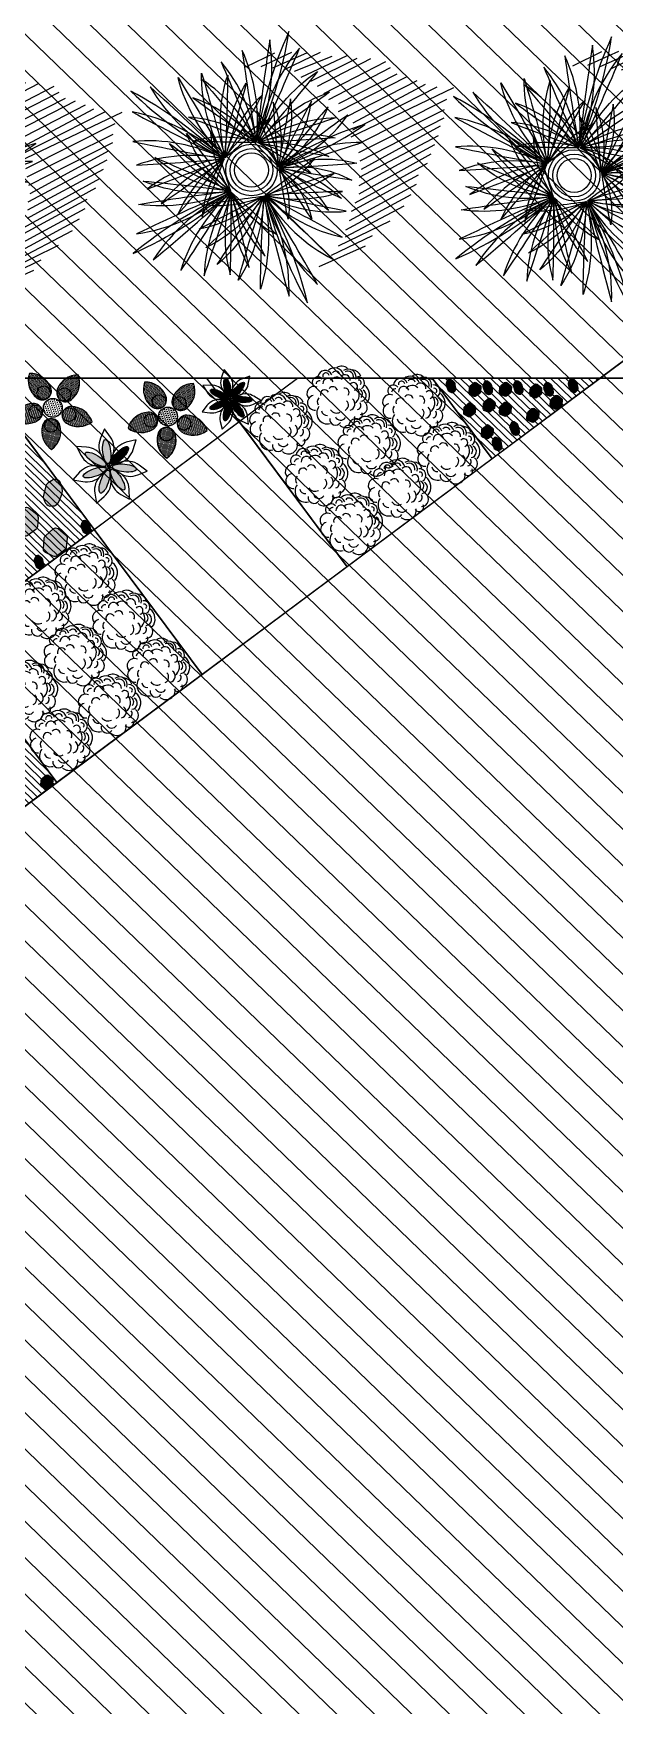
# Model space of a CAD drawing. Header units: millimetres. Extents: x 60.6 to 115.2, y 47.4 to 73.6.
# Drawn here: x 78.64 to 82.17, y 58.07 to 68.24 of the extents above; entities that cross this region are included whole.
import ezdxf

# ---------------------------------------------------------------- set-up
doc = ezdxf.new("R2010")
doc.units = ezdxf.units.MM
doc.layers.add('hatch 3', color=7, linetype='Continuous', true_color=0x57792a)
doc.layers.add('kamni', color=250, linetype='Continuous')
doc.layers.add('trees', color=118, linetype='Continuous')
doc.styles.get("Standard").update_dxf_attribs({"font": 'arial.ttf'})
pattern_1 = [(136, (-529.26526, -497.64566), (-0.110277016, -0.114195193), [])]
pattern_2 = [(136, (679.413598, -569.155775), (-0.0220554033, -0.0228390387), [])]
pattern_3 = [(0, (-555.04357, -382.48519), (0.02778125, 0.0555625), [0, -0.0555625])]
pattern_4 = [(72, (192.247137, -646.07223), (-0.0442581993, 0.0435912956), [0, -0.0555625])]
pattern_5 = [(144, (673.85884, -16.809406), (-0.0551343215, -0.0286215977), [0, -0.0555625])]
pattern_6 = [(216, (224.22053, 635.683446), (0.0101833147, -0.061280416), [0, -0.0555625])]
pattern_7 = [(288, (-535.28293, 409.68338), (0.061427956, -0.009251782), [0, -0.0555625])]

# ---------------------------------------------------------------- blocks, each defined once
blk = doc.blocks.new('f6')
at = {"true_color": 0x297dd6}
h = blk.add_hatch(dxfattribs=at)
h.set_pattern_fill('DOTS', color=152, scale=0.035, style=0)
h.set_pattern_definition(pattern_3)
edge = h.paths.add_edge_path()
edge.add_arc((0.758, 1.239), 1.166, 124.66641, 195.85073)
edge.add_arc((0.095, 1.042), 0.474, 194.83133, 345.16867)
edge.add_arc((-0.568, 1.239), 1.166, 344.14927, 415.33359)
h = blk.add_hatch(dxfattribs=at)
h.set_pattern_fill('DOTS', color=152, scale=0.035, angle=72, style=0)
h.set_pattern_definition(pattern_4)
edge = h.paths.add_edge_path()
edge.add_arc((-0.944, 1.104), 1.166, 196.66641, 267.85073)
edge.add_arc((-0.962, 0.413), 0.474, 266.83133, 417.16867)
edge.add_arc((-1.354, -0.157), 1.166, 56.14927, 127.33359)
h = blk.add_hatch()
h.set_pattern_fill('DOTS', color=6, scale=0.035, style=0)
h.set_pattern_definition(pattern_3)
edge = h.paths.add_edge_path()
edge.add_arc((0.095, 0.924), 0.356, 0, 360)
h = blk.add_hatch()
h.set_pattern_fill('DOTS', color=6, scale=0.035, angle=72, style=0)
h.set_pattern_definition(pattern_4)
edge = h.paths.add_edge_path()
edge.add_arc((-0.85, 0.376), 0.356, 0, 360)
at = {"true_color": 0xff4242}
h = blk.add_hatch(dxfattribs=at)
h.set_pattern_fill('DOTS', color=20, scale=0.07, style=0)
h.set_pattern_definition([(0, (-555.04357, -382.48519), (0.0555625, 0.111125), [0, -0.111125])])
edge = h.paths.add_edge_path()
edge.add_arc((0, 0), 0.499, 0, 360)
at = {"true_color": 0x297dd6}
h = blk.add_hatch(dxfattribs=at)
h.set_pattern_fill('DOTS', color=152, scale=0.035, angle=-72, style=0)
h.set_pattern_definition(pattern_7)
edge = h.paths.add_edge_path()
edge.add_arc((1.413, -0.338), 1.166, 52.66641, 123.85073)
edge.add_arc((1.021, 0.231), 0.474, 122.83133, 273.16867)
edge.add_arc((1.003, 0.923), 1.166, 272.14927, 343.33359)
h = blk.add_hatch()
h.set_pattern_fill('DOTS', color=6, scale=0.035, angle=-72, style=0)
h.set_pattern_definition(pattern_7)
edge = h.paths.add_edge_path()
edge.add_arc((0.909, 0.195), 0.356, 0, 360)
h = blk.add_hatch(dxfattribs=at)
h.set_pattern_fill('DOTS', color=152, scale=0.035, angle=144, style=0)
h.set_pattern_definition(pattern_5)
edge = h.paths.add_edge_path()
edge.add_arc((-1.342, -0.557), 1.166, 268.66641, 339.85073)
edge.add_arc((-0.69, -0.787), 0.474, 338.83133, 489.16867)
edge.add_arc((-0.269, -1.336), 1.166, 128.14927, 199.33359)
h = blk.add_hatch()
h.set_pattern_fill('DOTS', color=6, scale=0.035, angle=144, style=0)
h.set_pattern_definition(pattern_5)
edge = h.paths.add_edge_path()
edge.add_arc((-0.62, -0.692), 0.356, 0, 360)
h = blk.add_hatch(dxfattribs=at)
h.set_pattern_fill('DOTS', color=152, scale=0.035, angle=-144, style=0)
h.set_pattern_definition(pattern_6)
edge = h.paths.add_edge_path()
edge.add_arc((0.115, -1.448), 1.166, 340.66641, 411.85073)
edge.add_arc((0.535, -0.899), 0.474, 50.83133, 201.16867)
edge.add_arc((1.188, -0.669), 1.166, 200.14927, 271.33359)
h = blk.add_hatch()
h.set_pattern_fill('DOTS', color=6, scale=0.035, angle=-144, style=0)
h.set_pattern_definition(pattern_6)
edge = h.paths.add_edge_path()
edge.add_arc((0.466, -0.804), 0.356, 0, 360)
at = {"color": 152, "true_color": 0x297dd6}
for points in [[(0.095, 2.198, 0.320989), (-0.363, 0.921, 0.769668), (0.554, 0.921, 0.320989)], [(-2.061, 0.77, 0.320989), (-0.988, -0.06, 0.769668), (-0.705, 0.811, 0.320989)], [(2.12, 0.588, 0.320989), (0.764, 0.63, 0.769668), (1.047, -0.242, 0.320989)], [(-1.369, -1.722, 0.320989), (-0.248, -0.958, 0.769668), (-0.989, -0.42, 0.320989)], [(1.215, -1.834, 0.320989), (0.835, -0.532, 0.769668), (0.093, -1.071, 0.320989)]]:
    blk.add_lwpolyline(points, format="xyb", close=True, dxfattribs=at)
at = {"color": 20, "true_color": 0xff4242}
for centre, radius in [((0.095, 0.924), 0.356), ((-0.85, 0.376), 0.356), ((0, 0), 0.499), ((0.909, 0.195), 0.356), ((-0.62, -0.692), 0.356), ((0.466, -0.804), 0.356)]:
    blk.add_circle(centre, radius, dxfattribs=at)
blk = doc.blocks.new('LCPLSH01')
for centre, radius, start, end in [((-2.76, 2.98), 1.56, 72.5978, 215.2219), ((-1.67, 2.71), 0.987, 50.3249, 170.5642), ((-1.24, 3.81), 1, 15.0372, 170.806), ((-0.46, 1.63), 1.25, 57.1399, 143.1153), ((0.45, 3.41), 1.85, 346.3016, 127.937), ((0.76, 2.96), 0.934, 32.9254, 120.2819), ((3.14, 2.68), 1.26, 307.769, 119.5954), ((-4.24, 0.28), 1.21, 114.2326, 259.6453), ((-4.35, 1.58), 0.796, 61.2889, 228.7431), ((-3.57, 0.2), 0.702, 124.7304, 241.9446), ((-2.22, 0.53), 1.06, 126.6685, 258.2542), ((-1.32, 1.13), 1.01, 139.5951, 249.8131), ((2.21, 0.66), 0.736, 231.9505, 44.6702), ((2.01, 1.98), 0.912, 340.8702, 60.9139), ((4.09, -0.68), 0.946, 241.471, 65.953), ((3.88, 1.31), 1.23, 268.3457, 71.8076), ((-2.9, -1.45), 2.11, 165.2089, 256.0533), ((-3.39, -1.6), 1.02, 119.7847, 265.1379), ((-2.84, -1.61), 0.899, 160.5724, 273.7597), ((-1.55, -0.92), 1.82, 150.2854, 240.9902), ((-2.2, -3.32), 1.12, 146.83, 298.3035), ((-1.75, -2.53), 0.663, 127.7327, 344.8714), ((-0.76, -0.95), 0.78, 169.7035, 302.4573), ((1.12, -0.34), 0.788, 217.1947, 347.0018), ((1, -1.63), 1.28, 247.012, 347.4342), ((2.41, -1.21), 0.895, 222.2016, 26.267), ((3.31, -1.96), 1.21, 224.5472, 16.6452), ((3.26, -2.22), 0.543, 212.3243, 34.4884), ((3.67, -0.51), 0.622, 285.9189, 18.6962), ((-2.29, -3.51), 0.405, 149.5216, 313.5871), ((-1, -3.58), 1.54, 221.5755, 292.667), ((-0.25, -3.62), 1.35, 187.9214, 329.6272), ((-0.21, -3.61), 0.983, 191.6192, 322.6233), ((0.04, -2.89), 0.926, 199.638, 340.362), ((0.88, -3.38), 1.59, 253.3841, 324.4756), ((1.83, -2.64), 1.6, 221.7693, 335.3394), ((1.79, -3.07), 0.677, 219.6109, 348.6961)]:
    blk.add_arc(centre, radius, start, end)
at = {"flags": 1}
for tag, p in [('SIZE', (-1.27, 1.07)), ('ITEM', (-1.27, 0.21))]:
    blk.add_attdef(tag, p, '', height=0.5, dxfattribs=at)
blk = doc.blocks.new('f3')
h = blk.add_hatch(color=211)
h.set_gradient(color1=(255, 127, 255), color2=(255, 148, 255), rotation=150, centered=1, one_color=1, tint=0.79, name='SPHERICAL')
edge = h.paths.add_edge_path()
edge.add_ellipse((-0.643, 0.455), major_axis=(0.485, -0.373), ratio=0.324113, start_angle=0, end_angle=360)
h = blk.add_hatch(color=211)
h.set_gradient(color1=(255, 127, 255), color2=(255, 148, 255), rotation=150, centered=1, one_color=1, tint=0.79, name='SPHERICAL')
edge = h.paths.add_edge_path()
edge.add_ellipse((-0.049, 0.782), major_axis=(0.011, -0.612), ratio=0.324113, start_angle=0, end_angle=360)
h = blk.add_hatch(color=211)
h.set_gradient(color1=(255, 127, 255), color2=(255, 148, 255), rotation=150, centered=1, one_color=1, tint=0.79, name='SPHERICAL')
edge = h.paths.add_edge_path()
edge.add_ellipse((0.578, 0.521), major_axis=(-0.471, -0.39), ratio=0.324113, start_angle=0, end_angle=360)
h = blk.add_hatch(color=211)
h.set_gradient(color1=(255, 127, 255), color2=(255, 148, 255), rotation=150, centered=1, one_color=1, tint=0.79, name='SPHERICAL')
edge = h.paths.add_edge_path()
edge.add_ellipse((-0.758, -0.214), major_axis=(0.594, 0.147), ratio=0.324113, start_angle=0, end_angle=360)
h = blk.add_hatch(color=211)
h.set_gradient(color1=(255, 127, 255), color2=(255, 148, 255), rotation=150, centered=1, one_color=1, tint=0.79, name='SPHERICAL')
edge = h.paths.add_edge_path()
edge.add_ellipse((0.765, -0.132), major_axis=(-0.599, 0.125), ratio=0.324113, start_angle=0, end_angle=360)
h = blk.add_hatch(color=211)
h.set_gradient(color1=(255, 127, 255), color2=(255, 148, 255), rotation=150, centered=1, one_color=1, tint=0.79, name='SPHERICAL')
edge = h.paths.add_edge_path()
edge.add_ellipse((-0.307, -0.721), major_axis=(0.255, 0.556), ratio=0.324113, start_angle=0, end_angle=360)
h = blk.add_hatch(color=211)
h.set_gradient(color1=(255, 127, 255), color2=(255, 148, 255), rotation=150, centered=1, one_color=1, tint=0.79, name='SPHERICAL')
edge = h.paths.add_edge_path()
edge.add_ellipse((0.371, -0.685), major_axis=(-0.275, 0.546), ratio=0.324113, start_angle=0, end_angle=360)
at = {"color": 91}
for points in [[(-0.044, 1.942), (-0.293, 1.5, 0.252001), (-0.312, 0.552), (-0.039, 0.018), (0.232, 0.553, 0.252001), (0.208, 1.501)], [(-1.547, 1.182), (-1.357, 0.711, 0.252001), (-0.628, 0.105), (-0.04, -0.014), (-0.289, 0.532, 0.252001), (-1.045, 1.104)], [(1.488, 1.241), (0.986, 1.16, 0.252001), (0.234, 0.584), (-0.013, 0.037), (0.574, 0.159, 0.252001), (1.3, 0.768)], [(-1.891, -0.467), (-1.403, -0.612, 0.252001), (-0.475, -0.42), (-0.016, -0.035), (-0.598, 0.111, 0.252001), (-1.516, -0.123)], [(1.895, -0.395), (1.519, -0.052, 0.252001), (0.599, 0.177), (0.018, 0.029), (0.479, -0.354, 0.252001), (1.408, -0.542)], [(-0.815, -1.764), (-0.398, -1.474, 0.252001), (0.031, -0.628), (0.016, -0.029), (-0.461, -0.393, 0.252001), (-0.85, -1.257)], [(0.87, -1.732), (0.903, -1.225, 0.252001), (0.509, -0.363), (0.031, 0), (0.019, -0.6, 0.252001), (0.451, -1.443)]]:
    blk.add_lwpolyline(points, format="xyb", close=True, dxfattribs=at)
at = {"color": 211}
for centre, major_axis in [((-0.643, 0.455), (0.485, -0.373)), ((-0.049, 0.782), (0.011, -0.612)), ((0.578, 0.521), (-0.471, -0.39)), ((-0.758, -0.214), (0.594, 0.147)), ((0.765, -0.132), (-0.599, 0.125)), ((-0.307, -0.721), (0.255, 0.556)), ((0.371, -0.685), (-0.275, 0.546))]:
    blk.add_ellipse(centre, major_axis=major_axis, ratio=0.324113, dxfattribs=at)
blk = doc.blocks.new('FRWN', base_point=(2236.4, 2183.1))
for centre, radius, start, end in [((2474.2, 2145.2), 240.8, 170.9581, 208.6359), ((-1131.5, 1522.6), 3432, 8.4988, 11.0952)]:
    blk.add_arc(centre, radius, start, end)
blk = doc.blocks.new('FAN-FRWN', base_point=(2236.4, 2187.1))
for centre, radius, start, end in [((5601.5, 1522.6), 3432, 168.9048, 171.5012), ((1995.8, 2145.2), 240.8, 331.3641, 9.0419), ((2775, 2087.8), 547, 169.9704, 188.1863), ((2474.2, 2145.2), 240.8, 170.9581, 208.6359), ((1712.1, 2104.9), 530.1, 349.6777, 8.479), ((-1131.5, 1522.6), 3432, 8.4988, 11.0952)]:
    blk.add_arc(centre, radius, start, end)
for p, xscale, yscale, rotation in [((2233.6, 2183.1), -0.6, 0.6, 262.5248729788206), ((2236.4, 2183.1), 0.6, 0.6, 97.47512702117939), ((2233.6, 2183.1), -0.7, 0.7, 285.3139847964163), ((2233.6, 2183.1), -0.75, 0.75, 301.9977079444358), ((2233.6, 2183.1), -0.8, 0.8, 316.8002169681991), ((2233.6, 2183.1), -0.85, 0.85, 333.3396816587502), ((2233.6, 2183.1), -0.9, 0.9, 346.3602519384186), ((2236.4, 2183.1), 0.9, 0.9, 13.63974806158141), ((2236.4, 2183.1), 0.85, 0.85, 26.6603183412499), ((2236.4, 2183.1), 0.8, 0.8, 43.19978303180093), ((2236.4, 2183.1), 0.75, 0.75, 58.0022920555642), ((2236.4, 2183.1), 0.7, 0.7, 74.68601520358378)]:
    blk.add_blockref('FRWN', p, dxfattribs=dict(xscale=xscale, yscale=yscale, rotation=rotation))
blk = doc.blocks.new('LCPLTR17')
for radius in [1.286, 1.068, 0.852]:
    blk.add_circle((0.038, -0.007), radius)
at = {"xscale": 0.02777775, "zscale": 0.05555549999999999}
for p, yscale, rotation in [((-0.155, 1.324), 0.0333333, 173.9653891846502), ((-1.309, 0.271), 0.0333333, 241.9002880170951), ((1.239, 0.431), 0.0333333, 103.493212329865), ((0.746, -1.048), 0.02777775, 56.19521290221859), ((-0.662, -1.117), 0.0333333, 321.5582203571314)]:
    blk.add_blockref('FAN-FRWN', p, dxfattribs=dict(at, yscale=yscale, rotation=rotation))
at = {"flags": 1}
for tag, p in [('SIZE', (3.539, 4.802)), ('ITEM', (3.539, 3.945))]:
    blk.add_attdef(tag, p, '', height=0.5, dxfattribs=at)
blk = doc.blocks.new('SHADOW2')
at = {"color": 250}
for p, q in [((6.317, -0.452), (7.12, -1.952)), ((6.379, -1.246), (7.182, -2.834)), ((6.256, -2.481), (7.243, -4.334)), ((6.317, -1.864), (7.182, -3.628)), ((5.885, -3.364), (7.12, -5.745)), ((6.194, -3.011), (7.058, -4.951)), ((5.453, -4.246), (6.996, -6.98)), ((5.7, -3.893), (6.996, -6.275)), ((-3.992, -4.687), (-2.819, -7.069)), ((4.774, -4.863), (6.564, -8.039)), ((5.083, -4.599), (6.873, -7.774)), ((-3.375, -5.304), (-2.264, -7.422)), ((-2.881, -5.657), (-1.461, -8.304)), ((-2.387, -6.01), (-0.659, -9.009)), ((-2.017, -6.01), (-0.041, -9.362)), ((2.86, -6.098), (5.638, -11.391)), ((3.91, -5.834), (5.947, -9.451)), ((4.157, -5.393), (6.132, -8.921)), ((4.589, -5.393), (6.256, -8.392)), ((-1.523, -6.186), (0.514, -9.627)), ((-1.029, -6.275), (1.008, -9.715)), ((-0.597, -6.451), (1.626, -10.156)), ((-0.103, -6.628), (2.119, -10.333)), ((0.329, -6.628), (2.613, -10.509)), ((0.761, -6.628), (3.107, -10.686)), ((1.193, -6.716), (3.601, -10.774)), ((1.626, -6.628), (4.033, -10.95)), ((2.058, -6.539), (4.465, -10.95)), ((2.49, -6.451), (5.021, -11.038)), ((3.231, -6.186), (5.638, -10.509)), ((3.601, -6.186), (5.762, -9.892))]:
    blk.add_line(p, q, dxfattribs=at)

msp = doc.modelspace()

# ---------------------------------------------------------------- hatches: boundary and pattern name
at = {"layer": 'hatch 3', "linetype": 'Continuous'}
h = msp.add_hatch(dxfattribs=at)
h.set_pattern_fill('ANSI31', color=256, scale=0.05, angle=91, style=0)
h.set_pattern_definition(pattern_1)
h.paths.add_polyline_path([(74.206, 66.145), (72.676, 68.2), (72.676, 68.495), (85.235, 68.495), (84.511, 67.951), (82.084, 66.145), (76.574, 66.145), (74.718, 66.145), (74.206, 66.145), (73.86, 66.61)])
h = msp.add_hatch(dxfattribs=at)
h.set_pattern_fill('ANSI31', color=256, scale=0.05, angle=91, style=0)
h.set_pattern_definition(pattern_1)
h.paths.add_polyline_path([(82.084, 66.145), (85.235, 68.495), (86.105, 68.495), (85.576, 66.145)])
h = msp.add_hatch(dxfattribs=at)
h.set_pattern_fill('ANSI31', color=256, scale=0.05, angle=91, style=0)
h.set_pattern_definition(pattern_1)
h.paths.add_polyline_path([(82.319, 51.685), (81.594, 52.659), (79.728, 55.168), (77.101, 58.698), (75.669, 60.624), (75.31, 61.105), (76.13, 61.715), (77.735, 62.909), (78.537, 63.506), (79.34, 64.103), (80.944, 65.297), (82.084, 66.145), (85.578, 66.152), (85.178, 64.397), (84.3, 60.494), (82.721, 53.47), (82.358, 51.858)])
h = msp.add_hatch(dxfattribs=at)
h.set_pattern_fill('ANSI31', color=256, scale=0.05, angle=91, style=0)
h.set_pattern_definition(pattern_1)
h.paths.add_polyline_path([(79.732, 66.145), (79.69, 66.145), (78.319, 66.145), (79.004, 65.224), (79.886, 65.881), (80.241, 66.145), (79.925, 66.145), (79.784, 66.145)])
h = msp.add_hatch(dxfattribs=at)
h.set_pattern_fill('ANSI31', color=256, scale=0.05, angle=91, style=0)
h.set_pattern_definition(pattern_1)
h.paths.add_polyline_path([(81.426, 65.655), (80.543, 64.998), (79.886, 65.881), (80.241, 66.145), (81.061, 66.145)])
h = msp.add_hatch(dxfattribs=at)
h.set_pattern_fill('ANSI31', color=256, scale=0.01, angle=91, style=0)
h.set_pattern_definition(pattern_2)
h.paths.add_polyline_path([(81.426, 65.655), (81.061, 66.145), (82.084, 66.145)])
h = msp.add_hatch(dxfattribs=at)
h.set_pattern_fill('ANSI31', color=41, scale=0.01, angle=91, style=0)
h.set_pattern_definition(pattern_2)
h.paths.add_polyline_path([(78.121, 64.568), (77.465, 65.45), (78.347, 66.107), (79.004, 65.224)])
h = msp.add_hatch(dxfattribs=at)
h.set_pattern_fill('ANSI31', color=256, scale=0.05, angle=91, style=0)
h.set_pattern_definition(pattern_1)
h.paths.add_polyline_path([(79.661, 64.342), (79.004, 65.224), (79.886, 65.881), (80.543, 64.998)])
h = msp.add_hatch(dxfattribs=at)
h.set_pattern_fill('ANSI31', color=256, scale=0.05, angle=91, style=0)
h.set_pattern_definition(pattern_1)
h.paths.add_polyline_path([(78.778, 63.685), (78.121, 64.568), (79.004, 65.224), (79.661, 64.342)])
h = msp.add_hatch(dxfattribs=at)
h.set_pattern_fill('ANSI31', color=41, scale=0.01, angle=91, style=0)
h.set_pattern_definition(pattern_2)
h.paths.add_polyline_path([(77.895, 63.029), (77.239, 63.911), (78.121, 64.568), (78.778, 63.685)])
at = {"layer": 'kamni', "linetype": 'ByBlock', "ltscale": 2}
h = msp.add_hatch(color=256, dxfattribs=at)
h.set_gradient(color1=(130, 130, 130), color2=(64, 64, 64), one_color=1, tint=0.25, name='INVSPHERICAL')
edge = h.paths.add_edge_path()
edge.add_line((81.19, 66.059), (81.197, 66.065))
edge.add_arc((81.186, 66.081), 0.0196, 305.3924, 368.8351)
edge.add_line((81.205, 66.084), (81.202, 66.104))
edge.add_arc((81.166, 66.1), 0.0356, 5.9066, 60.5835)
edge.add_line((81.184, 66.131), (81.173, 66.138))
edge.add_arc((81.168, 66.122), 0.017, 72.6004, 166.4045)
edge.add_line((81.151, 66.126), (81.146, 66.114))
edge.add_arc((81.16, 66.108), 0.0155, 156.3597, 213.6489)
edge.add_line((81.147, 66.1), (81.158, 66.071))
edge.add_arc((81.16, 66.072), 0.00256, 198.6321, 234.2105)
edge.add_line((81.159, 66.07), (81.17, 66.062))
edge.add_arc((81.183, 66.084), 0.0255, 239.5288, 286.8988)
h = msp.add_hatch(color=256, dxfattribs=at)
h.set_gradient(color1=(130, 130, 130), color2=(163, 163, 163), centered=1, one_color=1, tint=0.64, name='SPHERICAL')
edge = h.paths.add_edge_path()
edge.add_line((81.358, 66.09), (81.355, 66.062))
edge.add_arc((81.344, 66.063), 0.0115, 307.2415, 355.3903, ccw=False)
edge.add_line((81.351, 66.053), (81.327, 66.036))
edge.add_arc((81.32, 66.045), 0.0115, 244.9705, 307.2415, ccw=False)
edge.add_line((81.316, 66.034), (81.292, 66.045))
edge.add_arc((81.297, 66.056), 0.0115, 176.348, 244.9705, ccw=False)
edge.add_line((81.286, 66.056), (81.288, 66.088))
edge.add_arc((81.299, 66.087), 0.0115, 132.0214, 176.348, ccw=False)
edge.add_line((81.291, 66.096), (81.315, 66.118))
edge.add_arc((81.323, 66.109), 0.0115, 51.145, 132.0214, ccw=False)
edge.add_line((81.33, 66.118), (81.353, 66.1))
edge.add_arc((81.346, 66.091), 0.0115, -4.6097, 51.145, ccw=False)
h = msp.add_hatch(color=256, dxfattribs=at)
h.set_gradient(color1=(130, 130, 130), color2=(64, 64, 64), one_color=1, tint=0.25, name='INVSPHERICAL')
edge = h.paths.add_edge_path()
edge.add_line((81.414, 66.048), (81.421, 66.053))
edge.add_arc((81.41, 66.069), 0.0196, 305.3924, 368.8351)
edge.add_line((81.429, 66.072), (81.426, 66.092))
edge.add_arc((81.39, 66.089), 0.0356, 5.9066, 60.5835)
edge.add_line((81.408, 66.12), (81.397, 66.127))
edge.add_arc((81.392, 66.11), 0.017, 72.6004, 166.4045)
edge.add_line((81.375, 66.114), (81.37, 66.103))
edge.add_arc((81.384, 66.097), 0.0155, 156.3597, 213.6489)
edge.add_line((81.371, 66.088), (81.382, 66.06))
edge.add_arc((81.384, 66.061), 0.00256, 198.6321, 234.2105)
edge.add_line((81.383, 66.059), (81.394, 66.05))
edge.add_arc((81.407, 66.072), 0.0255, 239.5288, 286.8988)
h = msp.add_hatch(color=256, dxfattribs=at)
h.set_gradient(color1=(130, 130, 130), color2=(163, 163, 163), centered=1, one_color=1, tint=0.64, name='SPHERICAL')
edge = h.paths.add_edge_path()
edge.add_line((81.543, 66.091), (81.54, 66.063))
edge.add_arc((81.529, 66.064), 0.0115, 307.2415, 355.3903, ccw=False)
edge.add_line((81.536, 66.055), (81.513, 66.037))
edge.add_arc((81.506, 66.046), 0.0115, 244.9705, 307.2415, ccw=False)
edge.add_line((81.501, 66.036), (81.477, 66.047))
edge.add_arc((81.482, 66.057), 0.0115, 176.348, 244.9705, ccw=False)
edge.add_line((81.471, 66.058), (81.473, 66.089))
edge.add_arc((81.484, 66.089), 0.0115, 132.0214, 176.348, ccw=False)
edge.add_line((81.477, 66.097), (81.501, 66.119))
edge.add_arc((81.508, 66.11), 0.0115, 51.145, 132.0214, ccw=False)
edge.add_line((81.516, 66.119), (81.538, 66.101))
edge.add_arc((81.531, 66.092), 0.0115, -4.6097, 51.145, ccw=False)
h = msp.add_hatch(color=256, dxfattribs=at)
h.set_gradient(color1=(130, 130, 130), color2=(64, 64, 64), one_color=1, tint=0.25, name='INVSPHERICAL')
edge = h.paths.add_edge_path()
edge.add_line((81.6, 66.049), (81.606, 66.054))
edge.add_arc((81.595, 66.07), 0.0196, 305.3924, 368.8351)
edge.add_line((81.614, 66.073), (81.611, 66.094))
edge.add_arc((81.576, 66.09), 0.0356, 5.9066, 60.5835)
edge.add_line((81.593, 66.121), (81.582, 66.128))
edge.add_arc((81.577, 66.112), 0.017, 72.6004, 166.4045)
edge.add_line((81.56, 66.116), (81.555, 66.104))
edge.add_arc((81.57, 66.098), 0.0155, 156.3597, 213.6489)
edge.add_line((81.557, 66.089), (81.567, 66.061))
edge.add_arc((81.57, 66.062), 0.00256, 198.6321, 234.2105)
edge.add_line((81.568, 66.06), (81.579, 66.052))
edge.add_arc((81.592, 66.074), 0.0255, 239.5288, 286.8988)
h = msp.add_hatch(color=256, dxfattribs=at)
h.set_gradient(color1=(130, 130, 130), color2=(64, 64, 64), one_color=1, tint=0.25, name='INVSPHERICAL')
edge = h.paths.add_edge_path()
edge.add_line((81.784, 66.039), (81.791, 66.044))
edge.add_arc((81.78, 66.06), 0.0196, 305.3924, 368.8351)
edge.add_line((81.799, 66.063), (81.796, 66.083))
edge.add_arc((81.76, 66.08), 0.0356, 5.9066, 60.5835)
edge.add_line((81.778, 66.111), (81.767, 66.118))
edge.add_arc((81.762, 66.102), 0.017, 72.6004, 166.4045)
edge.add_line((81.745, 66.106), (81.74, 66.094))
edge.add_arc((81.754, 66.088), 0.0155, 156.3597, 213.6489)
edge.add_line((81.741, 66.079), (81.752, 66.051))
edge.add_arc((81.754, 66.052), 0.00256, 198.6321, 234.2105)
edge.add_line((81.753, 66.05), (81.764, 66.042))
edge.add_arc((81.777, 66.064), 0.0255, 239.5288, 286.8988)
h = msp.add_hatch(color=256, dxfattribs=at)
h.set_gradient(color1=(130, 130, 130), color2=(64, 64, 64), one_color=1, tint=0.25, name='INVSPHERICAL')
edge = h.paths.add_edge_path()
edge.add_line((81.934, 66.061), (81.94, 66.066))
edge.add_arc((81.929, 66.082), 0.0196, 305.3924, 368.8351)
edge.add_line((81.949, 66.085), (81.945, 66.105))
edge.add_arc((81.91, 66.101), 0.0356, 5.9066, 60.5835)
edge.add_line((81.927, 66.132), (81.916, 66.139))
edge.add_arc((81.911, 66.123), 0.017, 72.6004, 166.4045)
edge.add_line((81.894, 66.127), (81.889, 66.116))
edge.add_arc((81.904, 66.109), 0.0155, 156.3597, 213.6489)
edge.add_line((81.891, 66.101), (81.901, 66.072))
edge.add_arc((81.904, 66.073), 0.00256, 198.6321, 234.2105)
edge.add_line((81.902, 66.071), (81.913, 66.063))
edge.add_arc((81.926, 66.085), 0.0255, 239.5288, 286.8988)
h = msp.add_hatch(color=256, dxfattribs=at)
h.set_gradient(color1=(130, 130, 130), color2=(163, 163, 163), centered=1, one_color=1, tint=0.64, name='SPHERICAL')
edge = h.paths.add_edge_path()
edge.add_line((81.444, 65.994), (81.441, 65.966))
edge.add_arc((81.43, 65.967), 0.0115, 307.2415, 355.3903, ccw=False)
edge.add_line((81.437, 65.958), (81.414, 65.94))
edge.add_arc((81.407, 65.949), 0.0115, 244.9705, 307.2415, ccw=False)
edge.add_line((81.402, 65.939), (81.378, 65.949))
edge.add_arc((81.383, 65.96), 0.0115, 176.348, 244.9705, ccw=False)
edge.add_line((81.372, 65.961), (81.374, 65.992))
edge.add_arc((81.385, 65.992), 0.0115, 132.0214, 176.348, ccw=False)
edge.add_line((81.378, 66), (81.402, 66.022))
edge.add_arc((81.409, 66.013), 0.0115, 51.145, 132.0214, ccw=False)
edge.add_line((81.417, 66.022), (81.439, 66.004))
edge.add_arc((81.432, 65.995), 0.0115, -4.6097, 51.145, ccw=False)
h = msp.add_hatch(color=256, dxfattribs=at)
h.set_gradient(color1=(130, 130, 130), color2=(163, 163, 163), centered=1, one_color=1, tint=0.64, name='SPHERICAL')
edge = h.paths.add_edge_path()
edge.add_line((81.727, 66.081), (81.725, 66.053))
edge.add_arc((81.714, 66.054), 0.0115, 307.2415, 355.3903, ccw=False)
edge.add_line((81.721, 66.045), (81.697, 66.027))
edge.add_arc((81.69, 66.036), 0.0115, 244.9705, 307.2415, ccw=False)
edge.add_line((81.685, 66.026), (81.662, 66.036))
edge.add_arc((81.667, 66.047), 0.0115, 176.348, 244.9705, ccw=False)
edge.add_line((81.656, 66.048), (81.658, 66.079))
edge.add_arc((81.669, 66.079), 0.0115, 132.0214, 176.348, ccw=False)
edge.add_line((81.661, 66.087), (81.685, 66.109))
edge.add_arc((81.693, 66.1), 0.0115, 51.145, 132.0214, ccw=False)
edge.add_line((81.7, 66.109), (81.723, 66.091))
edge.add_arc((81.716, 66.082), 0.0115, -4.6097, 51.145, ccw=False)
h = msp.add_hatch(color=256, dxfattribs=at)
h.set_gradient(color1=(130, 130, 130), color2=(163, 163, 163), centered=1, one_color=1, tint=0.64, name='SPHERICAL')
edge = h.paths.add_edge_path()
edge.add_line((81.852, 66.012), (81.85, 65.984))
edge.add_arc((81.838, 65.985), 0.0115, 307.2415, 355.3903, ccw=False)
edge.add_line((81.845, 65.976), (81.822, 65.958))
edge.add_arc((81.815, 65.967), 0.0115, 244.9705, 307.2415, ccw=False)
edge.add_line((81.81, 65.957), (81.787, 65.967))
edge.add_arc((81.792, 65.978), 0.0115, 176.348, 244.9705, ccw=False)
edge.add_line((81.78, 65.979), (81.782, 66.01))
edge.add_arc((81.794, 66.01), 0.0115, 132.0214, 176.348, ccw=False)
edge.add_line((81.786, 66.018), (81.81, 66.04))
edge.add_arc((81.818, 66.031), 0.0115, 51.145, 132.0214, ccw=False)
edge.add_line((81.825, 66.04), (81.848, 66.022))
edge.add_arc((81.841, 66.013), 0.0115, -4.6097, 51.145, ccw=False)
h = msp.add_hatch(color=256, dxfattribs=at)
h.set_gradient(color1=(130, 130, 130), color2=(163, 163, 163), centered=1, one_color=1, tint=0.64, name='SPHERICAL')
edge = h.paths.add_edge_path()
edge.add_line((81.325, 65.966), (81.322, 65.938))
edge.add_arc((81.311, 65.939), 0.0115, 307.2415, 355.3903, ccw=False)
edge.add_line((81.318, 65.93), (81.295, 65.912))
edge.add_arc((81.288, 65.922), 0.0115, 244.9705, 307.2415, ccw=False)
edge.add_line((81.283, 65.911), (81.259, 65.922))
edge.add_arc((81.264, 65.932), 0.0115, 176.348, 244.9705, ccw=False)
edge.add_line((81.253, 65.933), (81.255, 65.965))
edge.add_arc((81.266, 65.964), 0.0115, 132.0214, 176.348, ccw=False)
edge.add_line((81.259, 65.973), (81.283, 65.994))
edge.add_arc((81.29, 65.986), 0.0115, 51.145, 132.0214, ccw=False)
edge.add_line((81.297, 65.995), (81.32, 65.976))
edge.add_arc((81.313, 65.967), 0.0115, -4.6097, 51.145, ccw=False)
h = msp.add_hatch(color=256, dxfattribs=at)
h.set_gradient(color1=(130, 130, 130), color2=(163, 163, 163), centered=1, one_color=1, tint=0.64, name='SPHERICAL')
edge = h.paths.add_edge_path()
edge.add_line((81.542, 65.969), (81.54, 65.941))
edge.add_arc((81.529, 65.942), 0.0115, 307.2415, 355.3903, ccw=False)
edge.add_line((81.536, 65.933), (81.512, 65.915))
edge.add_arc((81.505, 65.924), 0.0115, 244.9705, 307.2415, ccw=False)
edge.add_line((81.501, 65.914), (81.477, 65.925))
edge.add_arc((81.482, 65.935), 0.0115, 176.348, 244.9705, ccw=False)
edge.add_line((81.471, 65.936), (81.473, 65.968))
edge.add_arc((81.484, 65.967), 0.0115, 132.0214, 176.348, ccw=False)
edge.add_line((81.476, 65.975), (81.5, 65.997))
edge.add_arc((81.508, 65.989), 0.0115, 51.145, 132.0214, ccw=False)
edge.add_line((81.515, 65.998), (81.538, 65.979))
edge.add_arc((81.531, 65.97), 0.0115, -4.6097, 51.145, ccw=False)
h = msp.add_hatch(color=256, dxfattribs=at)
h.set_gradient(color1=(130, 130, 130), color2=(163, 163, 163), centered=1, one_color=1, tint=0.64, name='SPHERICAL')
edge = h.paths.add_edge_path()
edge.add_line((81.71, 65.932), (81.708, 65.904))
edge.add_arc((81.696, 65.905), 0.0115, 307.2415, 355.3903, ccw=False)
edge.add_line((81.703, 65.896), (81.68, 65.878))
edge.add_arc((81.673, 65.887), 0.0115, 244.9705, 307.2415, ccw=False)
edge.add_line((81.668, 65.877), (81.645, 65.888))
edge.add_arc((81.65, 65.898), 0.0115, 176.348, 244.9705, ccw=False)
edge.add_line((81.638, 65.899), (81.64, 65.931))
edge.add_arc((81.652, 65.93), 0.0115, 132.0214, 176.348, ccw=False)
edge.add_line((81.644, 65.938), (81.668, 65.96))
edge.add_arc((81.676, 65.951), 0.0115, 51.145, 132.0214, ccw=False)
edge.add_line((81.683, 65.96), (81.706, 65.942))
edge.add_arc((81.699, 65.933), 0.0115, -4.6097, 51.145, ccw=False)
h = msp.add_hatch(color=256, dxfattribs=at)
h.set_gradient(color1=(130, 130, 130), color2=(163, 163, 163), centered=1, one_color=1, tint=0.64, name='SPHERICAL')
edge = h.paths.add_edge_path()
edge.add_line((81.433, 65.832), (81.43, 65.804))
edge.add_arc((81.419, 65.805), 0.0115, 307.2415, 355.3903, ccw=False)
edge.add_line((81.426, 65.796), (81.403, 65.778))
edge.add_arc((81.396, 65.787), 0.0115, 244.9705, 307.2415, ccw=False)
edge.add_line((81.391, 65.777), (81.367, 65.787))
edge.add_arc((81.372, 65.798), 0.0115, 176.348, 244.9705, ccw=False)
edge.add_line((81.361, 65.799), (81.363, 65.83))
edge.add_arc((81.374, 65.83), 0.0115, 132.0214, 176.348, ccw=False)
edge.add_line((81.367, 65.838), (81.391, 65.86))
edge.add_arc((81.398, 65.851), 0.0115, 51.145, 132.0214, ccw=False)
edge.add_line((81.406, 65.86), (81.428, 65.842))
edge.add_arc((81.421, 65.833), 0.0115, -4.6097, 51.145, ccw=False)
h = msp.add_hatch(color=256, dxfattribs=at)
h.set_gradient(color1=(130, 130, 130), color2=(64, 64, 64), one_color=1, tint=0.25, name='INVSPHERICAL')
edge = h.paths.add_edge_path()
edge.add_line((81.578, 65.8), (81.585, 65.805))
edge.add_arc((81.574, 65.821), 0.0196, 305.3924, 368.8351)
edge.add_line((81.593, 65.824), (81.589, 65.844))
edge.add_arc((81.554, 65.841), 0.0356, 5.9066, 60.5835)
edge.add_line((81.572, 65.872), (81.56, 65.879))
edge.add_arc((81.555, 65.862), 0.017, 72.6004, 166.4045)
edge.add_line((81.539, 65.866), (81.534, 65.855))
edge.add_arc((81.548, 65.849), 0.0155, 156.3597, 213.6489)
edge.add_line((81.535, 65.84), (81.546, 65.812))
edge.add_arc((81.548, 65.812), 0.00256, 198.6321, 234.2105)
edge.add_line((81.547, 65.81), (81.558, 65.802))
edge.add_arc((81.571, 65.824), 0.0255, 239.5288, 286.8988)
h = msp.add_hatch(color=256, dxfattribs=at)
h.set_gradient(color1=(130, 130, 130), color2=(64, 64, 64), one_color=1, tint=0.25, name='INVSPHERICAL')
edge = h.paths.add_edge_path()
edge.add_line((81.471, 65.707), (81.478, 65.712))
edge.add_arc((81.466, 65.728), 0.0196, 305.3924, 368.8351)
edge.add_line((81.486, 65.731), (81.482, 65.751))
edge.add_arc((81.447, 65.747), 0.0356, 5.9066, 60.5835)
edge.add_line((81.464, 65.778), (81.453, 65.785))
edge.add_arc((81.448, 65.769), 0.017, 72.6004, 166.4045)
edge.add_line((81.431, 65.773), (81.427, 65.761))
edge.add_arc((81.441, 65.755), 0.0155, 156.3597, 213.6489)
edge.add_line((81.428, 65.747), (81.438, 65.718))
edge.add_arc((81.441, 65.719), 0.00256, 198.6321, 234.2105)
edge.add_line((81.439, 65.717), (81.451, 65.709))
edge.add_arc((81.463, 65.731), 0.0255, 239.5288, 286.8988)
h = msp.add_hatch(color=256, dxfattribs=at)
h.set_gradient(color1=(130, 130, 130), color2=(64, 64, 64), one_color=1, tint=0.25, name='INVSPHERICAL')
edge = h.paths.add_edge_path()
edge.add_line((78.735, 65.367), (78.752, 65.368))
edge.add_arc((78.751, 65.407), 0.0393, 270.9783, 334.421)
edge.add_line((78.787, 65.39), (78.804, 65.427))
edge.add_arc((78.741, 65.461), 0.0713, 331.4925, 386.1694)
edge.add_line((78.805, 65.493), (78.795, 65.517))
edge.add_arc((78.768, 65.496), 0.0341, 38.1864, 131.9905)
edge.add_line((78.745, 65.521), (78.724, 65.508))
edge.add_arc((78.74, 65.482), 0.0309, 121.9457, 179.2349)
edge.add_line((78.709, 65.482), (78.695, 65.423))
edge.add_arc((78.7, 65.422), 0.00511, 164.218, 199.7964)
edge.add_line((78.695, 65.42), (78.704, 65.394))
edge.add_arc((78.75, 65.416), 0.051, 205.1148, 252.4847)
h = msp.add_hatch(color=256, dxfattribs=at)
h.set_gradient(color1=(130, 130, 130), color2=(163, 163, 163), centered=1, one_color=1, tint=0.64, name='SPHERICAL')
edge = h.paths.add_edge_path()
edge.add_line((78.663, 65.298), (78.659, 65.242))
edge.add_arc((78.636, 65.244), 0.023, 307.2415, 355.3903, ccw=False)
edge.add_line((78.65, 65.225), (78.603, 65.19))
edge.add_arc((78.589, 65.208), 0.023, 244.9705, 307.2415, ccw=False)
edge.add_line((78.58, 65.187), (78.533, 65.209))
edge.add_arc((78.543, 65.23), 0.023, 176.348, 244.9705, ccw=False)
edge.add_line((78.52, 65.232), (78.524, 65.295))
edge.add_arc((78.547, 65.293), 0.023, 132.0214, 176.348, ccw=False)
edge.add_line((78.531, 65.311), (78.579, 65.354))
edge.add_arc((78.595, 65.337), 0.023, 51.145, 132.0214, ccw=False)
edge.add_line((78.609, 65.355), (78.655, 65.318))
edge.add_arc((78.64, 65.3), 0.023, -4.6097, 51.145, ccw=False)
h = msp.add_hatch(color=256, dxfattribs=at)
h.set_gradient(color1=(130, 130, 130), color2=(163, 163, 163), centered=1, one_color=1, tint=0.64, name='SPHERICAL')
edge = h.paths.add_edge_path()
edge.add_line((78.84, 65.173), (78.835, 65.117))
edge.add_arc((78.812, 65.119), 0.023, 307.2415, 355.3903, ccw=False)
edge.add_line((78.826, 65.101), (78.78, 65.065))
edge.add_arc((78.766, 65.084), 0.023, 244.9705, 307.2415, ccw=False)
edge.add_line((78.756, 65.063), (78.709, 65.085))
edge.add_arc((78.719, 65.105), 0.023, 176.348, 244.9705, ccw=False)
edge.add_line((78.696, 65.107), (78.7, 65.17))
edge.add_arc((78.723, 65.169), 0.023, 132.0214, 176.348, ccw=False)
edge.add_line((78.708, 65.186), (78.756, 65.229))
edge.add_arc((78.771, 65.212), 0.023, 51.145, 132.0214, ccw=False)
edge.add_line((78.785, 65.23), (78.831, 65.193))
edge.add_arc((78.817, 65.175), 0.023, -4.6097, 51.145, ccw=False)
h = msp.add_hatch(color=256, dxfattribs=at)
h.set_gradient(color1=(130, 130, 130), color2=(64, 64, 64), one_color=1, tint=0.25, name='INVSPHERICAL')
edge = h.paths.add_edge_path()
edge.add_line((78.969, 65.199), (78.976, 65.204))
edge.add_arc((78.965, 65.22), 0.0196, 305.3924, 368.8351)
edge.add_line((78.984, 65.223), (78.981, 65.244))
edge.add_arc((78.945, 65.24), 0.0356, 5.9066, 60.5835)
edge.add_line((78.963, 65.271), (78.952, 65.278))
edge.add_arc((78.947, 65.262), 0.017, 72.6004, 166.4045)
edge.add_line((78.93, 65.266), (78.925, 65.254))
edge.add_arc((78.939, 65.248), 0.0155, 156.3597, 213.6489)
edge.add_line((78.926, 65.239), (78.937, 65.211))
edge.add_arc((78.939, 65.212), 0.00256, 198.6321, 234.2105)
edge.add_line((78.938, 65.21), (78.949, 65.202))
edge.add_arc((78.962, 65.224), 0.0255, 239.5288, 286.8988)
h = msp.add_hatch(color=256, dxfattribs=at)
h.set_gradient(color1=(130, 130, 130), color2=(64, 64, 64), one_color=1, tint=0.25, name='INVSPHERICAL')
edge = h.paths.add_edge_path()
edge.add_line((78.684, 64.987), (78.691, 64.992))
edge.add_arc((78.679, 65.008), 0.0196, 305.3924, 368.8351)
edge.add_line((78.699, 65.011), (78.695, 65.031))
edge.add_arc((78.66, 65.028), 0.0356, 5.9066, 60.5835)
edge.add_line((78.677, 65.059), (78.666, 65.066))
edge.add_arc((78.661, 65.049), 0.017, 72.6004, 166.4045)
edge.add_line((78.645, 65.053), (78.64, 65.042))
edge.add_arc((78.654, 65.036), 0.0155, 156.3597, 213.6489)
edge.add_line((78.641, 65.027), (78.651, 64.999))
edge.add_arc((78.654, 65), 0.00256, 198.6321, 234.2105)
edge.add_line((78.652, 64.998), (78.664, 64.99))
edge.add_arc((78.677, 65.012), 0.0255, 239.5288, 286.8988)
h = msp.add_hatch(color=256, dxfattribs=at)
h.set_gradient(color1=(130, 130, 130), color2=(163, 163, 163), centered=1, one_color=1, tint=0.64, name='SPHERICAL')
edge = h.paths.add_edge_path()
edge.add_line((78.753, 63.702), (78.751, 63.674))
edge.add_arc((78.739, 63.674), 0.0115, 307.2415, 355.3903, ccw=False)
edge.add_line((78.746, 63.665), (78.723, 63.648))
edge.add_arc((78.716, 63.657), 0.0115, 244.9705, 307.2415, ccw=False)
edge.add_line((78.711, 63.646), (78.688, 63.657))
edge.add_arc((78.693, 63.668), 0.0115, 176.348, 244.9705, ccw=False)
edge.add_line((78.681, 63.668), (78.683, 63.7))
edge.add_arc((78.695, 63.699), 0.0115, 132.0214, 176.348, ccw=False)
edge.add_line((78.687, 63.708), (78.711, 63.73))
edge.add_arc((78.719, 63.721), 0.0115, 51.145, 132.0214, ccw=False)
edge.add_line((78.726, 63.73), (78.749, 63.712))
edge.add_arc((78.742, 63.703), 0.0115, -4.6097, 51.145, ccw=False)

# ---------------------------------------------------------------- linework, layer by layer
at = {"layer": 'Defpoints', "color": 2}
for p, q in [((85.242, 68.495), (72.288, 58.857)), ((74.206, 66.145), (85.576, 66.145)), ((76.13, 61.715), (82.084, 66.145))]:
    msp.add_line(p, q, dxfattribs=at)
at = {"layer": 'Defpoints'}
for p, q in [((75.474, 62.598), (80.241, 66.145)), ((78.778, 63.685), (76.948, 66.145)), ((79.661, 64.342), (78.319, 66.145)), ((80.543, 64.998), (79.69, 66.145)), ((81.426, 65.655), (81.061, 66.145))]:
    msp.add_line(p, q, dxfattribs=at)
for points in [[(78.121, 64.568), (77.465, 65.45), (78.347, 66.107), (79.004, 65.224), (78.121, 64.568)], [(77.895, 63.029), (77.239, 63.911), (78.121, 64.568), (78.778, 63.685), (77.895, 63.029)]]:
    msp.add_lwpolyline(points, close=True, dxfattribs=at)
at = {"layer": 'hatch 3', "linetype": 'Continuous'}
for points in [[(74.206, 66.145), (72.676, 68.2), (72.676, 68.2), (72.676, 68.495), (85.235, 68.495), (84.511, 67.951), (82.084, 66.145), (76.574, 66.145), (74.718, 66.145), (74.206, 66.145), (73.86, 66.61)], [(82.084, 66.145), (85.235, 68.495), (86.105, 68.495), (85.576, 66.145), (82.084, 66.145)], [(82.319, 51.685), (81.594, 52.659), (79.728, 55.168), (77.101, 58.698), (75.669, 60.624), (75.31, 61.105), (76.13, 61.715), (77.735, 62.909), (78.537, 63.506), (79.34, 64.103), (80.944, 65.297), (82.084, 66.145), (85.578, 66.152), (85.178, 64.397), (84.3, 60.494), (82.721, 53.47), (82.358, 51.858), (82.319, 51.685)], [(79.732, 66.145), (79.69, 66.145), (78.319, 66.145), (79.004, 65.224), (79.886, 65.881), (79.886, 65.881), (80.241, 66.145), (79.925, 66.145), (79.784, 66.145)], [(81.426, 65.655), (80.543, 64.998), (79.886, 65.881), (80.241, 66.145), (81.061, 66.145), (81.426, 65.655)], [(79.661, 64.342), (79.004, 65.224), (79.886, 65.881), (80.543, 64.998), (79.661, 64.342)], [(78.778, 63.685), (78.121, 64.568), (79.004, 65.224), (79.661, 64.342), (78.778, 63.685)]]:
    msp.add_lwpolyline(points, close=True, dxfattribs=at)
at = {"layer": 'hatch 3'}
msp.add_lwpolyline([(81.426, 65.655), (81.061, 66.145), (82.084, 66.145), (81.426, 65.655)], close=True, dxfattribs=at)
at = {"layer": 'kamni'}
for points in [[(81.19, 66.059), (81.197, 66.065, 0.284116), (81.205, 66.084), (81.202, 66.104, 0.243205), (81.184, 66.131), (81.173, 66.138, 0.433796), (81.151, 66.126), (81.146, 66.114, 0.255311), (81.147, 66.1), (81.158, 66.071, 0.156499), (81.159, 66.07), (81.17, 66.062, 0.209685)], [(81.414, 66.048), (81.421, 66.053, 0.284116), (81.429, 66.072), (81.426, 66.092, 0.243205), (81.408, 66.12), (81.397, 66.127, 0.433796), (81.375, 66.114), (81.37, 66.103, 0.255311), (81.371, 66.088), (81.382, 66.06, 0.156499), (81.383, 66.059), (81.394, 66.05, 0.209685)], [(81.6, 66.049), (81.606, 66.054, 0.284116), (81.614, 66.073), (81.611, 66.094, 0.243205), (81.593, 66.121), (81.582, 66.128, 0.433796), (81.56, 66.116), (81.555, 66.104, 0.255311), (81.557, 66.089), (81.567, 66.061, 0.156499), (81.568, 66.06), (81.579, 66.052, 0.209685)], [(81.784, 66.039), (81.791, 66.044, 0.284116), (81.799, 66.063), (81.796, 66.083, 0.243205), (81.778, 66.111), (81.767, 66.118, 0.433796), (81.745, 66.106), (81.74, 66.094, 0.255311), (81.741, 66.079), (81.752, 66.051, 0.156499), (81.753, 66.05), (81.764, 66.042, 0.209685)], [(81.934, 66.061), (81.94, 66.066, 0.284116), (81.949, 66.085), (81.945, 66.105, 0.243205), (81.927, 66.132), (81.916, 66.139, 0.433796), (81.894, 66.127), (81.889, 66.116, 0.255311), (81.891, 66.101), (81.901, 66.072, 0.156499), (81.902, 66.071), (81.913, 66.063, 0.209685)], [(81.578, 65.8), (81.585, 65.805, 0.284116), (81.593, 65.824), (81.589, 65.844, 0.243205), (81.572, 65.872), (81.56, 65.879, 0.433796), (81.539, 65.866), (81.534, 65.855, 0.255311), (81.535, 65.84), (81.546, 65.812, 0.156499), (81.547, 65.81), (81.558, 65.802, 0.209685)], [(81.471, 65.707), (81.478, 65.712, 0.284116), (81.486, 65.731), (81.482, 65.751, 0.243205), (81.464, 65.778), (81.453, 65.785, 0.433796), (81.431, 65.773), (81.427, 65.761, 0.255311), (81.428, 65.747), (81.438, 65.718, 0.156499), (81.439, 65.717), (81.451, 65.709, 0.209685)], [(78.735, 65.367), (78.752, 65.368, 0.284116), (78.787, 65.39), (78.804, 65.427, 0.243205), (78.805, 65.493), (78.795, 65.517, 0.433796), (78.745, 65.521), (78.724, 65.508, 0.255311), (78.709, 65.482), (78.695, 65.423, 0.156499), (78.695, 65.42), (78.704, 65.394, 0.209685)], [(78.969, 65.199), (78.976, 65.204, 0.284116), (78.984, 65.223), (78.981, 65.244, 0.243205), (78.963, 65.271), (78.952, 65.278, 0.433796), (78.93, 65.266), (78.925, 65.254, 0.255311), (78.926, 65.239), (78.937, 65.211, 0.156499), (78.938, 65.21), (78.949, 65.202, 0.209685)], [(78.684, 64.987), (78.691, 64.992, 0.284116), (78.699, 65.011), (78.695, 65.031, 0.243205), (78.677, 65.059), (78.666, 65.066, 0.433796), (78.645, 65.053), (78.64, 65.042, 0.255311), (78.641, 65.027), (78.651, 64.999, 0.156499), (78.652, 64.998), (78.664, 64.99, 0.209685)]]:
    msp.add_lwpolyline(points, format="xyb", close=True, dxfattribs=at)
at = {"layer": 'kamni', "linetype": 'ByBlock', "ltscale": 2}
for points in [[(81.358, 66.09), (81.355, 66.062, -0.213235), (81.351, 66.053), (81.327, 66.036, -0.278598), (81.316, 66.034), (81.292, 66.045, -0.308703), (81.286, 66.056), (81.288, 66.088, -0.19586), (81.291, 66.096), (81.315, 66.118, -0.368307), (81.33, 66.118), (81.353, 66.1, -0.248192)], [(81.543, 66.091), (81.54, 66.063, -0.213235), (81.536, 66.055), (81.513, 66.037, -0.278598), (81.501, 66.036), (81.477, 66.047, -0.308703), (81.471, 66.058), (81.473, 66.089, -0.19586), (81.477, 66.097), (81.501, 66.119, -0.368307), (81.516, 66.119), (81.538, 66.101, -0.248192)], [(81.444, 65.994), (81.441, 65.966, -0.213235), (81.437, 65.958), (81.414, 65.94, -0.278598), (81.402, 65.939), (81.378, 65.949, -0.308703), (81.372, 65.961), (81.374, 65.992, -0.19586), (81.378, 66), (81.402, 66.022, -0.368307), (81.417, 66.022), (81.439, 66.004, -0.248192)], [(81.727, 66.081), (81.725, 66.053, -0.213235), (81.721, 66.045), (81.697, 66.027, -0.278598), (81.685, 66.026), (81.662, 66.036, -0.308703), (81.656, 66.048), (81.658, 66.079, -0.19586), (81.661, 66.087), (81.685, 66.109, -0.368307), (81.7, 66.109), (81.723, 66.091, -0.248192)], [(81.852, 66.012), (81.85, 65.984, -0.213235), (81.845, 65.976), (81.822, 65.958, -0.278598), (81.81, 65.957), (81.787, 65.967, -0.308703), (81.78, 65.979), (81.782, 66.01, -0.19586), (81.786, 66.018), (81.81, 66.04, -0.368307), (81.825, 66.04), (81.848, 66.022, -0.248192)], [(81.325, 65.966), (81.322, 65.938, -0.213235), (81.318, 65.93), (81.295, 65.912, -0.278598), (81.283, 65.911), (81.259, 65.922, -0.308703), (81.253, 65.933), (81.255, 65.965, -0.19586), (81.259, 65.973), (81.283, 65.994, -0.368307), (81.297, 65.995), (81.32, 65.976, -0.248192)], [(81.542, 65.969), (81.54, 65.941, -0.213235), (81.536, 65.933), (81.512, 65.915, -0.278598), (81.501, 65.914), (81.477, 65.925, -0.308703), (81.471, 65.936), (81.473, 65.968, -0.19586), (81.476, 65.975), (81.5, 65.997, -0.368307), (81.515, 65.998), (81.538, 65.979, -0.248192)], [(81.71, 65.932), (81.708, 65.904, -0.213235), (81.703, 65.896), (81.68, 65.878, -0.278598), (81.668, 65.877), (81.645, 65.888, -0.308703), (81.638, 65.899), (81.64, 65.931, -0.19586), (81.644, 65.938), (81.668, 65.96, -0.368307), (81.683, 65.96), (81.706, 65.942, -0.248192)], [(81.433, 65.832), (81.43, 65.804, -0.213235), (81.426, 65.796), (81.403, 65.778, -0.278598), (81.391, 65.777), (81.367, 65.787, -0.308703), (81.361, 65.799), (81.363, 65.83, -0.19586), (81.367, 65.838), (81.391, 65.86, -0.368307), (81.406, 65.86), (81.428, 65.842, -0.248192)], [(78.663, 65.298), (78.659, 65.242, -0.213235), (78.65, 65.225), (78.603, 65.19, -0.278598), (78.58, 65.187), (78.533, 65.209, -0.308703), (78.52, 65.232), (78.524, 65.295, -0.19586), (78.531, 65.311), (78.579, 65.354, -0.368307), (78.609, 65.355), (78.655, 65.318, -0.248192)], [(78.84, 65.173), (78.835, 65.117, -0.213235), (78.826, 65.101), (78.78, 65.065, -0.278598), (78.756, 65.063), (78.709, 65.085, -0.308703), (78.696, 65.107), (78.7, 65.17, -0.19586), (78.708, 65.186), (78.756, 65.229, -0.368307), (78.785, 65.23), (78.831, 65.193, -0.248192)], [(78.753, 63.702), (78.751, 63.674, -0.213235), (78.746, 63.665), (78.723, 63.648, -0.278598), (78.711, 63.646), (78.688, 63.657, -0.308703), (78.681, 63.668), (78.683, 63.7, -0.19586), (78.687, 63.708), (78.711, 63.73, -0.368307), (78.726, 63.73), (78.749, 63.712, -0.248192)]]:
    msp.add_lwpolyline(points, format="xyb", close=True, dxfattribs=at)

# ---------------------------------------------------------------- block references
at = {"layer": 'trees'}
for name, p, xscale, yscale, zscale, rotation in [('LCPLTR17', (79.959, 67.408), 0.1216859869785769, 0.1216859869785769, 0.1216859869785769, 60.83681349381507), ('LCPLTR17', (77.956, 67.293), 0.1216859869785769, 0.1216859869785769, 0.1216859869785769, 60.83681349381507), ('LCPLTR17', (81.922, 67.375), 0.1216859869785769, 0.1216859869785769, 0.1216859869785769, 60.83681349381507), ('SHADOW2', (81.837, 67.315), 0.116030298191774, 0.116030298191774, 0.116030298191774, 87.88648265637184), ('SHADOW2', (79.848, 67.308), 0.116030298191774, 0.116030298191774, 0.116030298191774, 87.88648265637184), ('SHADOW2', (77.831, 67.159), 0.116030298191774, 0.116030298191774, 0.116030298191774, 87.88648265637184), ('f6', (78.753, 65.965), 0.1152000000002311, 0.1152000000002311, 0.1152000000002311, 108.7581404150233), ('f3', (79.831, 66.015), 0.09599999999997731, 0.09599999999997731, 0.09599999999997731, 215.5391470090943), ('LCPLSH01', (80.489, 66.038), 0.03574890198806043, 0.03574890198806043, 0.03574890198806043, 156.0000000000502), ('LCPLSH01', (80.949, 65.988), 0.03574890198806043, 0.03574890198806043, 0.03574890198806043, 156.0000000000502), ('f6', (79.454, 65.912), 0.1152000000002311, 0.1152000000002311, 0.1152000000002311, 108.7581404150233), ('LCPLSH01', (80.14, 65.878), 0.03574890198806043, 0.03574890198806043, 0.03574890198806043, 156.0000000000502), ('LCPLSH01', (80.677, 65.743), 0.03574890198806043, 0.03574890198806043, 0.03574890198806043, 156.0000000000502), ('LCPLSH01', (81.16, 65.696), 0.03574890198806043, 0.03574890198806043, 0.03574890198806043, 156.0000000000502), ('f3', (79.095, 65.605), 0.1199999999999411, 0.1199999999999411, 0.1199999999999411, 262.669488044984), ('LCPLSH01', (80.357, 65.562), 0.03574890198806043, 0.03574890198806043, 0.03574890198806043, 156.0000000000502), ('LCPLSH01', (80.862, 65.478), 0.03574890198806043, 0.03574890198806043, 0.03574890198806043, 156.0000000000502), ('LCPLSH01', (80.569, 65.266), 0.03574890198806043, 0.03574890198806043, 0.03574890198806043, 156.0000000000502), ('LCPLSH01', (78.955, 64.957), 0.03574890198806043, 0.03574890198806043, 0.03574890198806043, 156.0000000000502), ('LCPLSH01', (78.673, 64.755), 0.03574890198806043, 0.03574890198806043, 0.03574890198806043, 156.0000000000502), ('LCPLSH01', (79.184, 64.675), 0.03574890198806043, 0.03574890198806043, 0.03574890198806043, 156.0000000000502), ('LCPLSH01', (78.889, 64.468), 0.03574890198806043, 0.03574890198806043, 0.03574890198806043, 156.0000000000502), ('LCPLSH01', (79.395, 64.383), 0.03574890198806043, 0.03574890198806043, 0.03574890198806043, 156.0000000000502), ('LCPLSH01', (78.592, 64.249), 0.03574890198806043, 0.03574890198806043, 0.03574890198806043, 156.0000000000502), ('LCPLSH01', (79.097, 64.165), 0.03574890198806043, 0.03574890198806043, 0.03574890198806043, 156.0000000000502), ('LCPLSH01', (78.803, 63.953), 0.03574890198806043, 0.03574890198806043, 0.03574890198806043, 156.0000000000502)]:
    msp.add_blockref(name, p, dxfattribs=dict(at, xscale=xscale, yscale=yscale, zscale=zscale, rotation=rotation))

doc.saveas('drawing.dxf')
